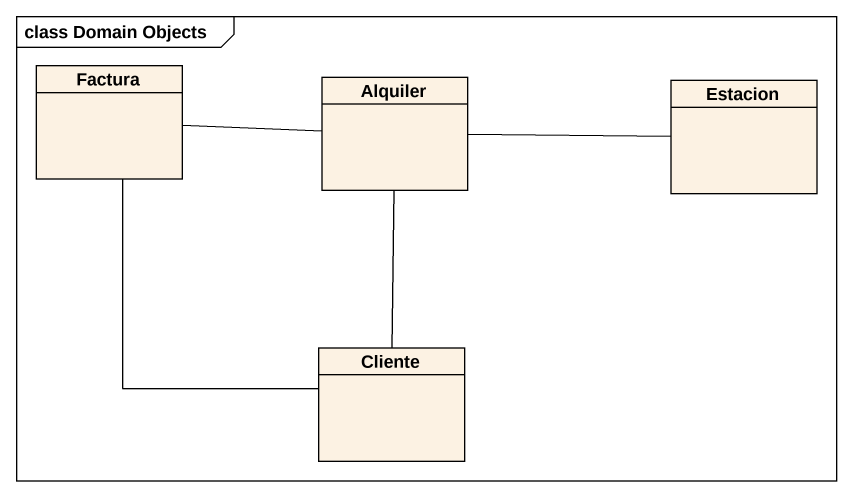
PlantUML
@startuml
mainframe class Domain Objects
hide circle
hide empty members
class Factura
class Alquiler
class Estacion
class Cliente
Factura -right- Alquiler
Factura -- Cliente
Estacion -left- Alquiler
Cliente -up- Alquiler
@enduml
